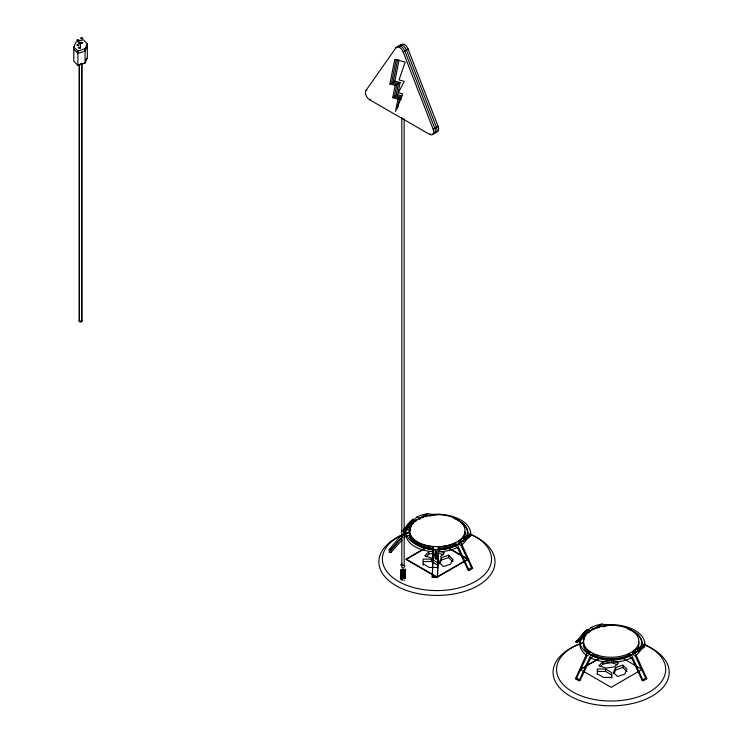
<?xml version="1.0" encoding="UTF-8"?>
<svg xmlns="http://www.w3.org/2000/svg" width="743" height="743" viewBox="0 0 743 743"><rect width="100%" height="100%" fill="white"/><g stroke="black" fill="none" stroke-linecap="round" stroke-linejoin="round"><path stroke-width="1.11" d="M80.411 47.84L80.42 43.02A0.984 0.567 0 0 0 78.999 42.509A0.984 0.567 0 0 0 78.869 43.493A0.984 0.567 0 0 0 80.411 43.075M402.232 579.586C396.019 575.649 408.269 578.834 404.749 574.757M472.659 568.302L471.526 567.643L460.948 545.362L458.431 543.857L458.505 541.034L460.957 542.455L472.659 568.302A47.775 27.584 0 0 1 469.047 570.401L457.354 544.563L454.818 543.096A27.714 16.002 0 0 1 438.398 546.829L437.413 577.543A47.775 27.584 0 0 1 432.287 577.413L433.271 546.699A27.714 16.002 0 0 1 409.486 532.777L405.892 532.88L403.83 535.322M432.287 577.413L433.271 546.699M437.413 577.543L438.398 546.829M405.325 569.259L404.322 571.265L401.824 571.172M401.452 570.048C398.202 573.132 407.898 572.853 404.656 569.565M395.137 85.38L392.713 97.695L397.663 94.835L400.096 82.519L395.137 85.38L389.899 83.978L394.765 59.356L405.241 62.161L398.972 79.928L404.211 81.331L398.415 92.745L402.734 93.906L395.517 111.413L397.951 99.098L401.248 97.194L400.588 100.546M396.195 59.514L391.552 83.03L396.79 84.433L394.366 96.739L399.595 98.15L397.607 108.218M397.626 59.681L393.205 82.074L398.443 83.476L396.01 95.791L401.248 97.194M389.899 83.978L394.858 81.117L399.056 59.849M404.173 575.073L403.087 575.806L401.787 575.407M404.647 580.543L403.83 580.079M404.619 571.014C407.573 574.608 399.883 572.472 400.858 575.249C402.743 577.571 407.313 574.488 404.498 572.389M404.155 574.423L403.263 575.045L401.833 574.757M579.057 680.82L590.75 654.982L593.304 653.506L593.304 656.366L590.75 657.889L580.19 680.17L579.057 680.82A47.775 27.584 0 0 1 575.444 678.721L587.146 652.874A31.271 18.055 0 0 1 587.425 629.525L589.942 630.974L589.942 631.931M73.78 46.92L76.055 42.035L83.207 39.648L87.34 43.781L87.34 58.093L85.073 62.979L77.913 65.365L73.78 61.232L73.78 46.92L77.913 51.053L77.913 65.365L79.956 64.641M81.591 64.102L85.073 62.979L85.073 48.666L87.34 43.781M87.34 46.168L85.073 51.053L77.913 53.44L73.78 49.307M441.518 557.575L439.252 562.46L443.385 566.593L450.537 564.206L452.803 559.321L448.67 555.188L441.518 557.575L441.518 559.962L439.707 563.872M615.687 667.511L613.421 672.396L617.544 676.529L624.705 674.142L626.971 669.257L622.838 665.124L615.687 667.511L615.687 669.889L613.867 673.799M575.444 678.721L576.577 678.062L587.146 655.781A31.262 18.046 0 0 1 587.434 632.442L576.865 642.519L575.732 641.868L587.425 629.525M405.158 578.583L404.489 576.772M405.139 576.429L404.545 575.342M435.881 553.219L436.568 553.414L435.519 553.163M402.037 564.011C400.106 564.736 400.468 566.055 402.269 564.699M435.407 554.603L434.683 555.448L434.961 556.368M430.411 133.898L429.584 134.372L369.531 99.701A5.842 3.371 60 0 1 365.955 90.479L395.982 47.756L400.941 44.896A5.842 3.371 60 0 1 408.093 49.029L438.119 126.421A5.842 3.371 60 0 1 435.333 131.873M399.688 46.679L400.941 44.896M436.615 551.027L435.528 550.786M401.889 576.336L403.551 576.429L404.164 575.667M403.969 576.206L403.458 577.19L401.87 577.023M402.167 539.938L390.985 552.393L389.388 552.439A47.775 27.584 0 0 1 389.202 549.476L402.121 534.189M389.388 552.439L401.768 537.765M403.672 532.36L405.743 529.917A31.271 18.055 0 0 1 413.257 519.106L415.774 520.555L415.774 521.428M404.09 570.93L402.539 571.432M401.852 577.71C402.752 578.834 404.991 576.104 405.325 578.648M390.985 552.393A46.168 26.655 0 0 1 390.799 549.43L402.483 536.455M404.034 537.867L405.901 535.787L409.486 535.684A27.714 16.002 0 0 0 433.271 549.56A27.714 16.002 0 0 1 409.486 535.684L409.486 532.777M403.886 534.904L405.752 532.824A31.262 18.046 0 0 1 413.266 522.023L404.016 530.836M401.006 578.379L400.821 579.568L402.204 580.311M404.136 569.435L402.855 569.983L401.814 569.547M401.564 531.449L402.297 530.678M403.755 529.127L413.257 519.106M403.951 530.028A47.775 27.584 0 0 1 405.214 529.36L416.916 517.026A31.271 18.055 0 0 1 427.634 513.645L432.537 514.425A33.741 19.485 0 0 1 470.421 536.26A27.714 16.002 0 0 1 466 539.594L461.041 541.87M575.732 641.868A47.775 27.584 0 0 1 579.382 639.779L591.084 627.445A31.271 18.055 0 0 1 601.802 624.064L606.706 624.844A33.741 19.485 0 0 1 644.59 646.679L644.59 646.679A27.714 16.002 0 0 1 640.169 650.014C637.949 651.63 629.488 653.45 635.116 655.781L645.695 678.062L646.828 678.721A47.775 27.584 0 0 1 643.215 680.829L642.082 680.17L631.513 657.889L628.987 656.431L628.987 653.524L631.522 654.982L643.215 680.829M404.043 572.454L401.805 572.472M404.071 571.692L401.852 571.859M404.266 578.602L405.334 577.283L404.545 576.066M404.081 573.865L401.814 574.06M403.997 570.327L401.824 570.345M435.184 550.693L428.832 551.678L424.699 555.81L431.859 558.197L435.036 557.705M426.083 556.813L428.832 554.064L435.184 553.08M440.32 556.888L444.453 552.755L438.324 550.712M603 661.614L598.867 665.747L606.028 668.124L614.489 666.815L618.622 662.691L611.47 660.304L603 661.614L603 664.001L600.242 666.75M401.071 577.59L400.969 578.286L402.223 578.862M403.867 531.375A46.168 26.655 0 0 1 406.347 530.019L413.61 523.081M404.944 569.37C396.446 569.361 403.245 572.788 405.139 569.324M576.865 642.519A46.168 26.655 0 0 1 580.515 640.438L585.8 635.395M415.597 521.196L416.916 519.942M588.447 632.878L589.106 632.247M589.766 631.615L591.084 630.361A31.262 18.046 0 0 1 592.933 629.535M401.564 573.568C398.146 574.218 405.929 576.744 404.573 573.902M460.651 542.046L458.431 543.857L462.36 541.359A27.714 16.002 0 0 0 463.623 540.226M85.844 59.486L87.34 58.093M404.006 573.234L401.796 573.197M401.118 574.636C398.415 576.94 404.786 580.459 405.269 576.169M403.923 577.692L404.146 578.593M403.867 577.961L404.889 578.184M401.155 576.066L401.071 576.921M633.686 653.496L636.528 651.778A27.714 16.002 0 0 0 637.791 650.654M419.349 519.32L419.349 518.428L427.634 513.645M458.505 541.034L466.827 536.232L470.421 536.26M593.518 629.739L593.518 628.847L601.802 624.064M644.497 646.689L640.995 646.651L632.73 651.435L632.674 654.323L638.469 650.914A27.714 16.002 0 0 0 644.775 642.667M459.425 543.114L464.301 540.495A27.714 16.002 0 0 0 470.607 532.248M404.703 570.308C407.944 572.639 398.666 574.525 401.378 570.819M401.331 575.221C400.013 578.333 408.074 575.936 404.629 573.206M395.982 47.756A5.842 3.371 60 0 1 403.143 51.889L408.093 49.029M365.955 90.479L366.782 90.005M369.531 99.701L370.358 99.218M429.584 134.372A5.842 3.371 60 0 0 433.169 129.282L438.119 126.421M426.018 547.535L406.068 559.061L436.995 576.921L467.932 559.061L448.967 548.111M426.018 547.972L406.068 559.498L436.995 577.348L467.932 559.498L447.973 547.972M587.146 652.874L589.701 651.388L589.701 654.258L587.146 655.781M580.237 669.48L600.186 657.954L580.237 669.424L611.164 687.34L642.101 669.424M401.471 569.314L400.691 570.503L402.047 571.525M632.674 651.462L635.126 652.874L646.828 678.721M401.526 572.212C398.062 575.351 408.056 575.008 404.573 571.701M402.037 564.968L402.112 565.479M401.619 571.441L400.691 572.324L401.053 573.252M77.913 51.053L85.073 48.666M441.518 559.962L448.67 557.575L452.115 561.021M615.687 669.889L622.838 667.511L626.971 671.644M436.345 554.324L435.723 554.668L436.42 554.603M403.57 569.333L401.991 569.324M603 664.001L611.47 662.691L617.6 664.734M405.743 529.917L409.337 529.815A27.714 16.002 0 0 1 415.774 520.555M405.752 532.824L409.337 532.722A27.714 16.002 0 0 1 410.61 528.858A27.714 16.002 0 0 0 409.337 532.675L409.337 529.815M389.202 549.476L390.799 549.43M437.618 567.958L437.618 562.711L431.423 559.135L423.157 559.135L423.157 565.339M423.157 561.522L431.423 561.522L437.618 565.098M437.618 567.485L429.352 567.485L423.157 563.909M611.786 677.895L611.786 672.647L605.591 669.071L597.326 669.071L597.326 674.319M597.326 671.458L605.591 671.458L611.786 675.034M611.786 677.421L603.52 677.421L597.326 673.845M436.512 559.34L435.621 559.163M436.531 552.188L435.602 552.012M436.512 555.764L435.704 555.504L436.587 555.801M436.475 556.953L435.769 556.841L436.503 556.99M436.466 554.566L435.584 554.38M436.401 552.207L435.844 552.133M394.858 81.117L400.096 82.519M397.663 94.835L401.861 95.958M392.713 97.695L397.951 99.098M403.709 577.19L404.016 576.921M438.324 553.098L443.432 554.798M435.584 557.965L436.54 558.188L435.835 558.002M416.916 517.026L419.349 518.428M469.047 570.401L467.914 569.751L457.344 547.47L454.818 546.012A27.714 16.002 0 0 1 438.398 549.69A27.714 16.002 0 0 0 454.818 546.012L454.818 543.096M591.084 627.445L593.518 628.847M405.214 529.36L406.347 530.019M622.142 657.908L642.101 669.48M579.382 639.779L580.515 640.438M435.89 555.634L434.664 554.482M403.143 51.889L433.169 129.282M638.469 648.054L638.469 648.945M638.469 649.67L638.469 650.914M635.107 649.986L635.107 651.24M635.107 651.955L635.107 652.846M622.838 665.124L622.838 667.511M611.47 660.304L611.47 662.691M605.591 669.071L605.591 671.458M600.976 624.519L600.976 626.665M599.406 625.504L599.406 627.473M597.706 626.414L597.706 628.197M596.062 627.445L596.062 628.337M594.27 628.392L594.27 629.284M464.301 537.635L464.301 538.526M464.301 539.065L464.301 540.495M460.939 539.567L460.939 540.458M452.803 559.321L452.803 561.708M448.67 555.188L448.67 557.575M431.423 559.135L431.423 561.522M428.832 551.678L428.832 554.064M426.807 514.1L426.807 516.784M425.237 515.085L425.237 516.691M423.538 515.995L423.538 517.425M421.894 517.026L421.894 517.917M420.101 517.973L420.101 519.051M404.164 118.899L404.164 566.036M401.833 117.738L401.833 567.197A1.17 0.678 0 0 0 402.938 567.875A1.17 0.678 0 0 0 404.146 567.336M81.897 63.304L81.897 321.106M81.73 63.304L81.73 321.106M79.39 64.465L79.39 321.106M79.222 64.465L79.222 321.106M644.005 644.673A58.084 33.537 0 0 1 653.617 695.188A58.084 33.537 0 0 1 565.674 693.182A58.084 33.537 0 0 1 582.122 643.262M644.255 644.46A54.573 31.512 0 0 1 649.819 691.733A54.573 31.512 0 0 1 567.912 688.752A54.573 31.512 0 0 1 583.729 642.258M628.03 629.024A31.262 18.046 0 0 1 642.212 646.141M641.385 648.75A31.262 18.046 0 0 1 635.116 655.781M631.513 657.889A31.262 18.046 0 0 1 590.75 657.889M603.242 626.795A27.714 16.002 0 0 1 613.625 624.733M602.248 626.693A27.714 16.002 0 0 1 606.706 624.844M640.995 646.651A31.271 18.055 0 0 1 635.126 652.874M631.522 654.982A31.271 18.055 0 0 1 590.75 654.982M628.132 628.857A27.714 16.002 0 0 1 639.844 648.137M638.553 641.701A27.714 16.002 0 0 1 637.41 649.261M635.971 651.258A27.714 16.002 0 0 1 603.427 659.496A27.714 16.002 0 0 1 583.589 642.481M645.695 678.062A46.168 26.655 0 0 1 642.082 680.17M580.19 680.17A46.168 26.655 0 0 1 576.577 678.062M628.987 654.917A27.714 16.002 0 0 1 593.304 654.899M589.701 652.791A27.714 16.002 0 0 1 584.5 638.302M464.886 531.867A27.714 16.002 0 0 1 463.725 538.378M461.552 541.285A27.714 16.002 0 0 1 428.999 548.789A27.714 16.002 0 0 1 409.755 531.867M469.836 534.254A58.084 33.537 0 0 1 481.065 583.719A58.084 33.537 0 0 1 394.663 584.88A58.084 33.537 0 0 1 401.917 535.155M405.306 533.78A58.084 33.537 0 0 1 407.963 532.842M470.087 534.041A54.573 31.512 0 0 1 475.65 581.314A54.573 31.512 0 0 1 393.753 578.323A54.573 31.512 0 0 1 409.56 531.839M457.586 520.221A31.262 18.046 0 0 1 460.948 545.362M457.344 547.47A31.262 18.046 0 0 1 438.221 551.817M433.095 551.696A31.262 18.046 0 0 1 405.901 535.787M429.918 516.106A27.714 16.002 0 0 1 439.457 514.305M428.757 515.939A27.714 16.002 0 0 1 432.537 514.425M466.827 536.232A31.271 18.055 0 0 1 460.957 542.455M457.354 544.563A31.271 18.055 0 0 1 438.221 548.91M433.095 548.789A31.271 18.055 0 0 1 405.892 532.88M453.964 518.428A27.714 16.002 0 0 1 465.675 537.718M463.511 538.359A27.714 16.002 0 0 0 464.681 532.917A27.714 16.002 0 0 1 463.976 537.43M459.871 542.799A27.714 16.002 0 0 1 458.431 543.904M471.526 567.643A46.168 26.655 0 0 1 467.914 569.751M437.488 576.624A46.168 26.655 0 0 1 432.361 576.494M454.818 544.489A27.714 16.002 0 0 1 438.398 548.223M433.271 548.093A27.714 16.002 0 0 1 409.486 534.171M409.337 531.208A27.714 16.002 0 0 1 411.381 526.137M82.12 42.397A0.984 0.567 0 0 1 82.445 43.28A0.984 0.567 0 0 1 80.876 43.224A0.984 0.567 0 0 1 81.386 42.37M79.854 47.283A0.984 0.567 0 0 1 80.179 48.174A0.984 0.567 0 0 1 78.6 48.109A0.984 0.567 0 0 1 79.12 47.255M78.786 44.664A0.984 0.567 0 0 1 78.359 45.462A0.984 0.567 0 0 1 77.012 45.156A0.984 0.567 0 0 1 77.616 44.404M81.358 320.484A1.337 0.771 0 0 1 81.526 321.635A1.337 0.771 0 0 1 79.529 321.598A1.337 0.771 0 0 1 79.835 320.456M81.386 320.623A1.17 0.678 0 0 1 81.34 321.598A1.17 0.678 0 0 1 79.659 321.533A1.17 0.678 0 0 1 79.854 320.567M81.841 63.527A1.337 0.771 0 0 1 80.653 64.074M81.656 63.545A1.17 0.678 0 0 1 80.643 63.982M434.209 132.969A5.842 3.371 60 0 0 436.466 127.369L406.44 49.985A5.842 3.371 60 0 0 399.288 45.852M432.807 133.963A5.842 3.371 60 0 0 434.822 128.325L404.786 50.933A5.842 3.371 60 0 0 397.635 46.809M437.822 559.21L438.556 559.981L437.831 559.173M403.83 565.339L404.666 565.952L403.83 565.339M597.307 655.131A27.714 16.002 0 0 0 638.878 641.274A27.714 16.002 0 0 0 597.307 627.417A27.714 16.002 0 0 0 597.307 655.131M421.058 543.616A27.714 16.002 0 0 0 464.886 532.313A27.714 16.002 0 0 0 426.018 516.051A27.714 16.002 0 0 0 421.058 543.616M81.136 38.608A0.984 0.567 0 0 0 82.687 38.181A0.984 0.567 0 0 0 81.275 37.624A0.984 0.567 0 0 0 81.136 38.608M77.365 40.642A0.984 0.567 0 0 0 78.907 40.215A0.984 0.567 0 0 0 77.495 39.658A0.984 0.567 0 0 0 77.365 40.642"/></g></svg>
